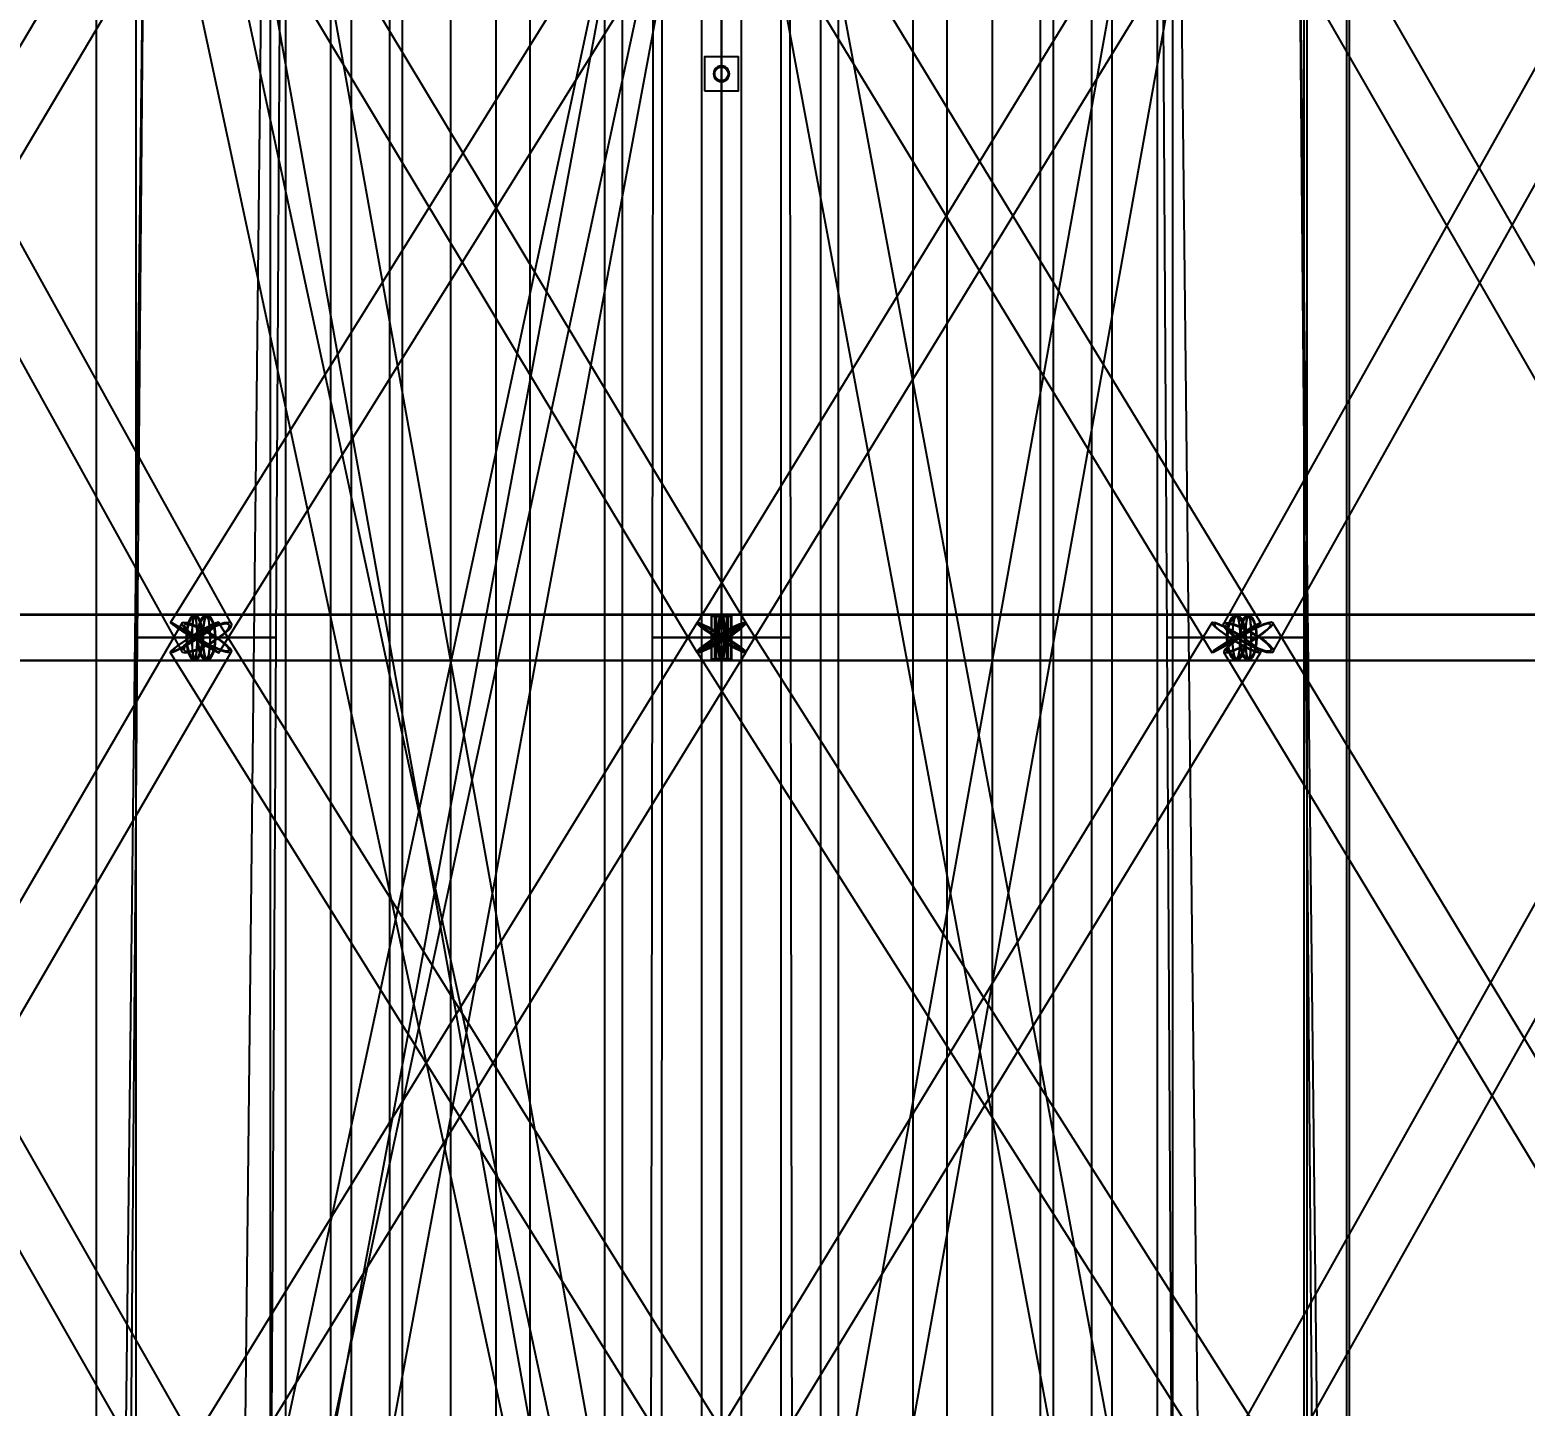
# Model space of a CAD drawing. Header units: millimetres. Extents: x -123812 to 252100, y -3000 to 639000.
# Drawn here: x -6135 to 7129, y 258184 to 270389 of the extents above; entities that cross this region are included whole.
import ezdxf

# ---------------------------------------------------------------- set-up
doc = ezdxf.new("R2010")
doc.units = ezdxf.units.MM
for name, color, linetype, lineweight in [('D-BMK-AXIS', 7, 'Continuous', 13), ('D-STR-CORE', 7, 'Continuous', 25), ('D-STR-DIM', 7, 'Continuous', 13), ('D-STR-STRC', 7, 'Continuous', 25)]:
    doc.layers.add(name, color=color, linetype=linetype, lineweight=lineweight)
doc.styles.add('OpenSansCondensed-Light', font='OpenSansCondensed-Light.ttf')
doc.styles.add('TOWER_UNICODE', font='Arial Unicode.ttf')
doc.dimstyles.new('EZDXF', dxfattribs={"dimtxt": 0.25, "dimasz": 0.175, "dimexe": 0.375, "dimexo": 0.125, "dimgap": 0.1, "dimtad": 1, "dimlfac": 100, "dimzin": 12, "dimdsep": 46, "dimtxsty": 'OpenSansCondensed-Light', "dimblk": 'ARCHTICK', "dimcen": 2.5, "dimazin": 3, "dimtfac": 0.5, "dimtmove": 2, "dimatfit": 3})

# ---------------------------------------------------------------- blocks, each defined once
blk = doc.blocks.new('_ARCHTICK')
at = {"color": 0, "linetype": 'BYBLOCK', "const_width": 0.15}
blk.add_lwpolyline([(-0.5, -0.5), (0.5, 0.5)], dxfattribs=at)

msp = doc.modelspace()

# ---------------------------------------------------------------- linework, layer by layer
at = {"layer": 'D-BMK-AXIS'}
msp.add_line((0, -3000), (0, 639000), dxfattribs=at)
at = {"layer": 'D-STR-CORE'}
for points in [[(-4000, 100000), (-4000, 375000), (-3284.1, 375000), (-3284.1, 100000)], [(-4000, 100000), (-4000, 375000), (-3284.1, 375000), (-3284.1, 100000)], [(-3863.7, 100000), (-3863.7, 375000), (-2944.5, 375000), (-2944.5, 100000)], [(-3863.7, 100000), (-3863.7, 375000), (-2944.5, 375000), (-2944.5, 100000)], [(-3464.1, 100000), (-3464.1, 375000), (-2404.2, 375000), (-2404.2, 100000)], [(-3464.1, 100000), (-3464.1, 375000), (-2404.2, 375000), (-2404.2, 100000)], [(-2828.4, 100000), (-2828.4, 375000), (-1700, 375000), (-1700, 100000)], [(-2828.4, 100000), (-2828.4, 375000), (-1700, 375000), (-1700, 100000)], [(-2000, 100000), (-2000, 375000), (-880, 375000), (-880, 100000)], [(-2000, 100000), (-2000, 375000), (-880, 375000), (-880, 100000)], [(-1035.3, 100000), (-1035.3, 375000), (0, 375000), (0, 100000)], [(-1035.3, 100000), (-1035.3, 375000), (0, 375000), (0, 100000)], [(0, 100000), (0, 375000), (1035.3, 375000), (1035.3, 100000)], [(0, 100000), (0, 375000), (1035.3, 375000), (1035.3, 100000)], [(880, 100000), (880, 375000), (2000, 375000), (2000, 100000)], [(880, 100000), (880, 375000), (2000, 375000), (2000, 100000)], [(1700, 100000), (1700, 375000), (2828.4, 375000), (2828.4, 100000)], [(1700, 100000), (1700, 375000), (2828.4, 375000), (2828.4, 100000)], [(2404.2, 100000), (2404.2, 375000), (3464.1, 375000), (3464.1, 100000)], [(2404.2, 100000), (2404.2, 375000), (3464.1, 375000), (3464.1, 100000)], [(2944.5, 100000), (2944.5, 375000), (3863.7, 375000), (3863.7, 100000)], [(2944.5, 100000), (2944.5, 375000), (3863.7, 375000), (3863.7, 100000)], [(3284.1, 100000), (3284.1, 375000), (4000, 375000), (4000, 100000)], [(3284.1, 100000), (3284.1, 375000), (4000, 375000), (4000, 100000)]]:
    msp.add_lwpolyline(points, close=True, dxfattribs=at)
at = {"layer": 'D-STR-STRC'}
for points in [[(198.7, 250042), (-5170.6, 275042), (-5177.4, 275047.1), (-5197.2, 275048.9), (-5228.8, 275047.4), (-5270, 275042.7), (-5317.9, 275035), (-5369.4, 275025), (-5420.8, 275013.3), (-5468.7, 275000.6), (-5509.9, 274988), (-5541.5, 274976.1), (-5561.3, 274965.9), (-5568.1, 274958), (-198.7, 249958)], [(-5170.6, 249958), (198.7, 274958), (192, 274965.9), (172.1, 274976.1), (140.5, 274988), (99.4, 275000.6), (51.4, 275013.3), (0, 275025), (-51.4, 275035), (-99.4, 275042.7), (-140.5, 275047.4), (-172.1, 275048.9), (-192, 275047.1), (-198.7, 275042), (-5568.1, 250042)], [(-4415.2, 249953.7), (249.7, 274953.7), (241.2, 274960.7), (216.3, 274970.3), (176.6, 274982), (124.9, 274994.9), (64.6, 275008.1), (0, 275020.8), (-64.6, 275032.1), (-124.9, 275041.2), (-176.6, 275047.4), (-216.3, 275050.5), (-241.2, 275050.1), (-249.7, 275046.3), (-4914.7, 250046.3)], [(250, 250044.7), (-4243.9, 275044.7), (-4252.4, 275048.3), (-4277.4, 275048.6), (-4317.1, 275045.6), (-4368.9, 275039.6), (-4429.2, 275030.8), (-4493.9, 275019.9), (-4558.6, 275007.6), (-4618.9, 274994.9), (-4670.7, 274982.5), (-4710.5, 274971.3), (-4735.4, 274962), (-4744, 274955.3), (-250, 249955.3)], [(250, 249955.1), (4743.9, 274955.1), (4735.4, 274957.1), (4710.4, 274962.2), (4670.7, 274969.7), (4618.9, 274979.4), (4558.6, 274990.4), (4493.9, 275002.1), (4429.2, 275013.7), (4368.9, 275024.3), (4317.2, 275033.3), (4277.4, 275040), (4252.5, 275044), (4243.9, 275044.9), (-250, 250044.9)], [(4914.6, 250046.6), (249.7, 275046.6), (241.2, 275045.9), (216.2, 275042.2), (176.6, 275035.5), (124.8, 275026.4), (64.6, 275015.6), (0, 275003.6), (-64.6, 274991.5), (-124.8, 274979.9), (-176.6, 274969.6), (-216.2, 274961.5), (-241.2, 274955.9), (-249.7, 274953.4), (4415.2, 249953.4)], [(5572.6, 250000), (5572.6, 275000), (5565.6, 275012.7), (5545.3, 275024.5), (5513, 275034.6), (5471, 275042.4), (5421.9, 275047.2), (5369.4, 275048.9), (5316.8, 275047.2), (5267.8, 275042.4), (5225.7, 275034.6), (5193.4, 275024.5), (5173.1, 275012.7), (5166.2, 275000), (5166.2, 250000)], [(-8826.2, 264869.8), (-4372.3, 272369.8), (-4373.2, 272383.2), (-4389, 272404.7), (-4418.4, 272432.6), (-4459.5, 272465.1), (-4509.6, 272500), (-4565.2, 272534.9), (-4622.5, 272567.4), (-4677.6, 272595.3), (-4726.7, 272616.8), (-4766.6, 272630.2), (-4794.5, 272634.8), (-4808.4, 272630.2), (-9262.3, 265130.2)], [(-8948.1, 272383.5), (-4791.3, 264883.5), (-4782.2, 264870), (-4758.4, 264865.4), (-4721.5, 264870), (-4674.2, 264883.5), (-4619.6, 264904.9), (-4561.4, 264932.7), (-4503.6, 264965.2), (-4450.1, 265000), (-4404.6, 265034.8), (-4370.2, 265067.3), (-4349.2, 265095.1), (-4343.1, 265116.5), (-8499.8, 272616.5)], [(-214.8, 272634.6), (-4888.9, 265134.6), (-4886.6, 265130), (-4869.8, 265116.6), (-4839.6, 265095.2), (-4798.2, 265067.3), (-4748.3, 265034.8), (-4693.4, 265000), (-4637.2, 264965.2), (-4583.4, 264932.7), (-4535.9, 264904.8), (-4497.8, 264883.4), (-4471.7, 264870), (-4459.4, 264865.4), (214.8, 272365.4)], [(-4731.3, 272370.9), (-218.2, 264870.9), (-210, 264866.3), (-187.4, 264870.9), (-152.1, 264884.2), (-106.5, 264905.5), (-53.5, 264933.2), (3.1, 264965.4), (59.4, 265000), (111.8, 265034.6), (156.5, 265066.8), (190.5, 265094.5), (211.6, 265115.8), (218.2, 265129.1), (-4294.9, 272629.1)], [(4373.7, 272629.5), (-216.7, 265129.5), (-206.1, 265116.1), (-181.6, 265094.8), (-144.7, 265067), (-97.9, 265034.7), (-44.4, 265000), (12.1, 264965.3), (67.7, 264933), (118.8, 264905.2), (161.7, 264883.9), (193.7, 264870.5), (212.4, 264865.9), (216.7, 264870.5), (4807, 272370.5)], [(-215.9, 272367.5), (4351.3, 264867.5), (4364.5, 264872), (4391.4, 264885.3), (4430.4, 264906.3), (4478.6, 264933.8), (4532.9, 264965.7), (4589.6, 265000), (4644.7, 265034.3), (4694.5, 265066.2), (4735.7, 265093.7), (4765.3, 265114.7), (4781.5, 265128), (4783.1, 265132.5), (215.9, 272632.5)], [(9049.4, 265128.3), (4732.1, 272628.3), (4716.2, 272632.8), (4686.6, 272628.3), (4645.1, 272615), (4594.6, 272593.9), (4538.5, 272566.4), (4480.8, 272534.4), (4425.2, 272500), (4375.6, 272465.6), (4335.4, 272433.6), (4307.3, 272406.1), (4293.3, 272385), (4294.2, 272371.7), (8611.5, 264871.7)], [(8661.3, 272628.9), (4457, 265128.9), (4451, 265115.6), (4460.1, 265094.4), (4483.8, 265066.7), (4520.5, 265034.5), (4567.7, 265000), (4622.1, 264965.5), (4680.1, 264933.3), (4737.6, 264905.6), (4790.8, 264884.4), (4836.1, 264871.1), (4870.4, 264866.6), (4891.2, 264871.1), (9095.5, 272371.1)], [(-9044.3, 264796.8), (-4674.1, 264796.8), (-4654.8, 264803.7), (-4636.9, 264824), (-4621.5, 264856.3), (-4609.6, 264898.4), (-4602.2, 264947.4), (-4599.6, 265000), (-4602.2, 265052.6), (-4609.6, 265101.6), (-4621.5, 265143.7), (-4636.9, 265176), (-4654.8, 265196.3), (-4674.1, 265203.2), (-9044.3, 265203.2)], [(-8830.4, 264796.8), (-4567.2, 264796.8), (-4545.7, 264803.7), (-4525.7, 264824), (-4508.5, 264856.3), (-4495.3, 264898.4), (-4487.1, 264947.4), (-4484.2, 265000), (-4487.1, 265052.6), (-4495.3, 265101.6), (-4508.5, 265143.7), (-4525.7, 265176), (-4545.7, 265196.3), (-4567.2, 265203.2), (-8830.4, 265203.2)], [(8830.4, 265203.2), (4567.2, 265203.2), (4545.7, 265196.3), (4525.7, 265176), (4508.5, 265143.7), (4495.3, 265101.6), (4487.1, 265052.6), (4484.2, 265000), (4487.1, 264947.4), (4495.3, 264898.4), (4508.5, 264856.3), (4525.7, 264824), (4545.7, 264803.7), (4567.2, 264796.8), (8830.4, 264796.8)], [(9044.3, 265203.2), (4674.1, 265203.2), (4654.8, 265196.3), (4636.9, 265176), (4621.5, 265143.7), (4609.6, 265101.6), (4602.2, 265052.6), (4599.6, 265000), (4602.2, 264947.4), (4609.6, 264898.4), (4621.5, 264856.3), (4636.9, 264824), (4654.8, 264803.7), (4674.1, 264796.8), (9044.3, 264796.8)], [(-9260.7, 264869.6), (-4975.7, 257369.6), (-4955.2, 257365), (-4921.4, 257369.6), (-4876.6, 257383.1), (-4823.7, 257404.6), (-4766.4, 257432.5), (-4708.7, 257465.1), (-4654.4, 257500), (-4607.2, 257534.9), (-4570.4, 257567.5), (-4546.5, 257595.4), (-4537.1, 257616.9), (-4542.8, 257630.4), (-8827.8, 265130.4)], [(-8712.4, 257370.4), (-4349.1, 264870.4), (-4347.5, 264883.8), (-4360.9, 264905.1), (-4388.4, 264932.9), (-4428, 264965.3), (-4477.2, 265000), (-4532.4, 265034.7), (-4590.1, 265067.1), (-4646.1, 265094.9), (-4696.8, 265116.2), (-4738.7, 265129.6), (-4768.9, 265134.2), (-4785.3, 265129.6), (-9148.6, 257629.6)], [(215.5, 257631.1), (-4458.6, 265131.1), (-4462.6, 265135.8), (-4481, 265131.1), (-4512.6, 265117.6), (-4555.2, 265096), (-4605.9, 265067.9), (-4661.2, 265035.1), (-4717.4, 265000), (-4770.7, 264964.9), (-4817.4, 264932.1), (-4854.3, 264904), (-4879, 264882.4), (-4889.6, 264868.9), (-215.5, 257368.9)], [(-4402.8, 257366.4), (215, 264866.4), (214.1, 264870.9), (198.6, 264884.3), (169.6, 264905.5), (129, 264933.2), (79.6, 264965.4), (24.8, 265000), (-31.7, 265034.6), (-86, 265066.8), (-134.5, 265094.5), (-173.8, 265115.7), (-201.2, 265129.1), (-215, 265133.6), (-4832.8, 257633.6)], [(217.5, 257369.5), (4784.7, 264869.5), (4778.9, 264883), (4758.6, 264904.5), (4725.3, 264932.5), (4681.2, 264965), (4629.4, 265000), (4573.3, 265035), (4516.8, 265067.5), (4463.7, 265095.5), (4417.7, 265117), (4381.8, 265130.5), (4358.6, 265135.1), (4349.7, 265130.5), (-217.5, 257630.5)], [(4972.9, 257636.4), (213.6, 265136.4), (201.3, 265131.7), (175.2, 265118.1), (137.2, 265096.4), (89.9, 265068.2), (36.4, 265035.3), (-19.6, 265000), (-74.2, 264964.7), (-123.8, 264931.8), (-164.9, 264903.6), (-194.8, 264881.9), (-211.4, 264868.3), (-213.6, 264863.6), (4545.6, 257363.6)], [(4841.3, 257382), (9053.9, 264882), (9048.4, 264903.7), (9028, 264931.9), (8994.1, 264964.7), (8949.1, 265000), (8896, 265035.3), (8838.4, 265068.1), (8780.3, 265096.3), (8725.6, 265118), (8678, 265131.6), (8640.9, 265136.2), (8616.6, 265131.6), (8606.9, 265118), (4394.3, 257618)], [(9430.4, 257631.9), (4891.2, 265131.9), (4877.3, 265136.6), (4849.7, 265131.9), (4810.1, 265118.3), (4761.2, 265096.6), (4706.4, 265068.3), (4649.3, 265035.3), (4594, 265000), (4544.2, 264964.7), (4503.1, 264931.7), (4473.8, 264903.4), (4458.1, 264881.7), (4457.1, 264868.1), (8996.3, 257368.1)]]:
    msp.add_lwpolyline(points, dxfattribs=at)
for points in [[(-5547.2, 250000), (-5191.6, 250000), (-5191.6, 275000), (-5547.2, 275000)], [(-5547.2, 250000), (-5191.6, 250000), (-5191.6, 275000), (-5547.2, 275000)], [(-177.8, 250000), (177.8, 250000), (177.8, 275000), (-177.8, 275000)], [(-177.8, 250000), (177.8, 250000), (177.8, 275000), (-177.8, 275000)], [(5191.6, 250000), (5547.2, 250000), (5547.2, 275000), (5191.6, 275000)], [(5191.6, 250000), (5547.2, 250000), (5547.2, 275000), (5191.6, 275000)], [(-5203.9, 265000), (-4144.3, 265000), (-4061.3, 272500), (-5119.5, 272500)], [(-5183.2, 265000), (-3951.2, 265000), (-3907, 272500), (-5119.3, 272500)], [(-616, 265000), (616, 265000), (606.1, 272500), (-606.1, 272500)], [(-616, 265000), (616, 265000), (606.1, 272500), (-606.1, 272500)], [(-529.8, 265000), (529.8, 265000), (529.1, 272500), (-529.1, 272500)], [(3907, 272500), (3951.2, 265000), (5183.2, 265000), (5119.3, 272500)], [(4061.3, 272500), (4144.3, 265000), (5203.9, 265000), (5119.5, 272500)], [(-150, 269850), (150, 269850), (150, 270150), (-150, 270150)], [(-70, 270000), (-67.6, 269981.9), (-60.6, 269965), (-49.5, 269950.5), (-35, 269939.4), (-18.1, 269932.4), (0, 269930), (18.1, 269932.4), (35, 269939.4), (49.5, 269950.5), (60.6, 269965), (67.6, 269981.9), (70, 270000), (67.6, 270018.1), (60.6, 270035), (49.5, 270049.5), (35, 270060.6), (18.1, 270067.6), (0, 270070), (-18.1, 270067.6), (-35, 270060.6), (-49.5, 270049.5), (-60.6, 270035), (-67.6, 270018.1)], [(60, 270000), (58, 269984.5), (52, 269970), (42.4, 269957.6), (30, 269948), (15.5, 269942), (0, 269940), (-15.5, 269942), (-30, 269948), (-42.4, 269957.6), (-52, 269970), (-58, 269984.5), (-60, 270000), (-58, 270015.5), (-52, 270030), (-42.4, 270042.4), (-30, 270052), (-15.5, 270058), (0, 270060), (15.5, 270058), (30, 270052), (42.4, 270042.4), (52, 270030), (58, 270015.5)], [(-8223.7, 264800), (49.2, 264800), (49.2, 265200), (-8223.7, 265200)], [(-8073.9, 264800), (92.7, 264800), (92.7, 265200), (-8073.9, 265200)], [(-8040, 264800), (58.8, 264800), (58.8, 265200), (-8040, 265200)], [(-4748.6, 265000), (-4746.1, 264947.4), (-4738.6, 264898.4), (-4726.8, 264856.3), (-4711.4, 264824), (-4693.4, 264803.7), (-4674.1, 264796.8), (-4654.8, 264803.7), (-4636.9, 264824), (-4621.5, 264856.3), (-4609.6, 264898.4), (-4602.2, 264947.4), (-4599.6, 265000), (-4602.2, 265052.6), (-4609.6, 265101.6), (-4621.5, 265143.7), (-4636.9, 265176), (-4654.8, 265196.3), (-4674.1, 265203.2), (-4693.4, 265196.3), (-4711.4, 265176), (-4726.8, 265143.7), (-4738.6, 265101.6), (-4746.1, 265052.6)], [(-4742.7, 265000), (-4740.4, 264951.5), (-4733.5, 264906.4), (-4722.6, 264867.6), (-4708.4, 264837.9), (-4691.9, 264819.2), (-4674.1, 264812.8), (-4656.4, 264819.2), (-4639.8, 264837.9), (-4625.6, 264867.6), (-4614.7, 264906.4), (-4607.8, 264951.5), (-4605.5, 265000), (-4607.8, 265048.5), (-4614.7, 265093.6), (-4625.6, 265132.4), (-4639.8, 265162.1), (-4656.4, 265180.8), (-4674.1, 265187.2), (-4691.9, 265180.8), (-4708.4, 265162.1), (-4722.6, 265132.4), (-4733.5, 265093.6), (-4740.4, 265048.5)], [(-4699.4, 265000), (-4698.6, 264947.4), (-4696.1, 264898.4), (-4692, 264856.3), (-4686.8, 264824), (-4680.7, 264803.7), (-4674.1, 264796.8), (0, 264796.8), (6.6, 264803.7), (12.7, 264824), (17.9, 264856.3), (21.9, 264898.4), (24.5, 264947.4), (25.3, 265000), (24.5, 265052.6), (21.9, 265101.6), (17.9, 265143.7), (12.7, 265176), (6.6, 265196.3), (0, 265203.2), (-4674.1, 265203.2), (-4680.7, 265196.3), (-4686.8, 265176), (-4692, 265143.7), (-4696.1, 265101.6), (-4698.6, 265052.6)], [(-4699.4, 265000), (-4698.6, 264947.4), (-4696.1, 264898.4), (-4692, 264856.3), (-4686.8, 264824), (-4680.7, 264803.7), (-4674.1, 264796.8), (-4667.6, 264803.7), (-4661.5, 264824), (-4656.2, 264856.3), (-4652.2, 264898.4), (-4649.7, 264947.4), (-4648.8, 265000), (-4649.7, 265052.6), (-4652.2, 265101.6), (-4656.2, 265143.7), (-4661.5, 265176), (-4667.6, 265196.3), (-4674.1, 265203.2), (-4680.7, 265196.3), (-4686.8, 265176), (-4692, 265143.7), (-4696.1, 265101.6), (-4698.6, 265052.6)], [(-4697.5, 265000), (-4696.7, 264951.5), (-4694.3, 264906.4), (-4690.6, 264867.6), (-4685.8, 264837.9), (-4680.2, 264819.2), (-4674.1, 264812.8), (-4668.1, 264819.2), (-4662.5, 264837.9), (-4657.6, 264867.6), (-4653.9, 264906.4), (-4651.6, 264951.5), (-4650.8, 265000), (-4651.6, 265048.5), (-4653.9, 265093.6), (-4657.6, 265132.4), (-4662.5, 265162.1), (-4668.1, 265180.8), (-4674.1, 265187.2), (-4680.2, 265180.8), (-4685.8, 265162.1), (-4690.6, 265132.4), (-4694.3, 265093.6), (-4696.7, 265048.5)], [(-4650.2, 265000), (-4647.3, 264947.4), (-4639, 264898.4), (-4625.9, 264856.3), (-4608.7, 264824), (-4588.7, 264803.7), (-4567.2, 264796.8), (-4545.7, 264803.7), (-4525.7, 264824), (-4508.5, 264856.3), (-4495.3, 264898.4), (-4487.1, 264947.4), (-4484.2, 265000), (-4487.1, 265052.6), (-4495.3, 265101.6), (-4508.5, 265143.7), (-4525.7, 265176), (-4545.7, 265196.3), (-4567.2, 265203.2), (-4588.7, 265196.3), (-4608.7, 265176), (-4625.9, 265143.7), (-4639, 265101.6), (-4647.3, 265052.6)], [(-4643.6, 265000), (-4641, 264951.5), (-4633.4, 264906.4), (-4621.2, 264867.6), (-4605.4, 264837.9), (-4587, 264819.2), (-4567.2, 264812.8), (-4547.4, 264819.2), (-4529, 264837.9), (-4513.2, 264867.6), (-4501, 264906.4), (-4493.4, 264951.5), (-4490.8, 265000), (-4493.4, 265048.5), (-4501, 265093.6), (-4513.2, 265132.4), (-4529, 265162.1), (-4547.4, 265180.8), (-4567.2, 265187.2), (-4587, 265180.8), (-4605.4, 265162.1), (-4621.2, 265132.4), (-4633.4, 265093.6), (-4641, 265048.5)], [(-4601.1, 265000), (-4599.9, 264947.4), (-4596.5, 264898.4), (-4591.2, 264856.3), (-4584.1, 264824), (-4576, 264803.7), (-4567.2, 264796.8), (0, 264796.8), (8.8, 264803.7), (16.9, 264824), (24, 264856.3), (29.3, 264898.4), (32.7, 264947.4), (33.9, 265000), (32.7, 265052.6), (29.3, 265101.6), (24, 265143.7), (16.9, 265176), (8.8, 265196.3), (0, 265203.2), (-4567.2, 265203.2), (-4576, 265196.3), (-4584.1, 265176), (-4591.2, 265143.7), (-4596.5, 265101.6), (-4599.9, 265052.6)], [(-4601.1, 265000), (-4599.9, 264947.4), (-4596.5, 264898.4), (-4591.2, 264856.3), (-4584.1, 264824), (-4576, 264803.7), (-4567.2, 264796.8), (-4558.4, 264803.7), (-4550.3, 264824), (-4543.2, 264856.3), (-4537.9, 264898.4), (-4534.5, 264947.4), (-4533.3, 265000), (-4534.5, 265052.6), (-4537.9, 265101.6), (-4543.2, 265143.7), (-4550.3, 265176), (-4558.4, 265196.3), (-4567.2, 265203.2), (-4576, 265196.3), (-4584.1, 265176), (-4591.2, 265143.7), (-4596.5, 265101.6), (-4599.9, 265052.6)], [(-4598.4, 265000), (-4597.3, 264951.5), (-4594.2, 264906.4), (-4589.3, 264867.6), (-4582.8, 264837.9), (-4575.3, 264819.2), (-4567.2, 264812.8), (-4559.1, 264819.2), (-4551.6, 264837.9), (-4545.1, 264867.6), (-4540.2, 264906.4), (-4537, 264951.5), (-4536, 265000), (-4537, 265048.5), (-4540.2, 265093.6), (-4545.1, 265132.4), (-4551.6, 265162.1), (-4559.1, 265180.8), (-4567.2, 265187.2), (-4575.3, 265180.8), (-4582.8, 265162.1), (-4589.3, 265132.4), (-4594.2, 265093.6), (-4597.3, 265048.5)], [(92.7, 265200), (-92.7, 265200), (-92.7, 264800), (92.7, 264800)], [(87.1, 265188), (-87.1, 265188), (-87.1, 264812), (87.1, 264812)], [(58.8, 265200), (-58.8, 265200), (-58.8, 264800), (58.8, 264800)], [(-58.8, 264800), (8040, 264800), (8040, 265200), (-58.8, 265200)], [(-58.8, 265200), (58.8, 265200), (58.8, 264800), (-58.8, 264800)], [(55.3, 265188), (-55.3, 265188), (-55.3, 264812), (55.3, 264812)], [(-55.3, 265188), (55.3, 265188), (55.3, 264812), (-55.3, 264812)], [(49.2, 265200), (-49.2, 265200), (-49.2, 264800), (49.2, 264800)], [(-49.2, 264800), (8223.7, 264800), (8223.7, 265200), (-49.2, 265200)], [(-49.2, 265200), (49.2, 265200), (49.2, 264800), (-49.2, 264800)], [(46.2, 265188), (-46.2, 265188), (-46.2, 264812), (46.2, 264812)], [(-46.2, 265188), (46.2, 265188), (46.2, 264812), (-46.2, 264812)], [(-33.9, 265000), (-32.7, 264947.4), (-29.3, 264898.4), (-24, 264856.3), (-16.9, 264824), (-8.8, 264803.7), (0, 264796.8), (8.8, 264803.7), (16.9, 264824), (24, 264856.3), (29.3, 264898.4), (32.7, 264947.4), (33.9, 265000), (32.7, 265052.6), (29.3, 265101.6), (24, 265143.7), (16.9, 265176), (8.8, 265196.3), (0, 265203.2), (-8.8, 265196.3), (-16.9, 265176), (-24, 265143.7), (-29.3, 265101.6), (-32.7, 265052.6)], [(-33.9, 265000), (-32.7, 264947.4), (-29.3, 264898.4), (-24, 264856.3), (-16.9, 264824), (-8.8, 264803.7), (0, 264796.8), (4567.2, 264796.8), (4576, 264803.7), (4584.1, 264824), (4591.2, 264856.3), (4596.5, 264898.4), (4599.9, 264947.4), (4601.1, 265000), (4599.9, 265052.6), (4596.5, 265101.6), (4591.2, 265143.7), (4584.1, 265176), (4576, 265196.3), (4567.2, 265203.2), (0, 265203.2), (-8.8, 265196.3), (-16.9, 265176), (-24, 265143.7), (-29.3, 265101.6), (-32.7, 265052.6)], [(33.9, 265000), (32.7, 264947.4), (29.3, 264898.4), (24, 264856.3), (16.9, 264824), (8.8, 264803.7), (0, 264796.8), (-8.8, 264803.7), (-16.9, 264824), (-24, 264856.3), (-29.3, 264898.4), (-32.7, 264947.4), (-33.9, 265000), (-32.7, 265052.6), (-29.3, 265101.6), (-24, 265143.7), (-16.9, 265176), (-8.8, 265196.3), (0, 265203.2), (8.8, 265196.3), (16.9, 265176), (24, 265143.7), (29.3, 265101.6), (32.7, 265052.6)], [(-31.2, 265000), (-30.2, 264951.5), (-27, 264906.4), (-22.1, 264867.6), (-15.6, 264837.9), (-8.1, 264819.2), (0, 264812.8), (8.1, 264819.2), (15.6, 264837.9), (22.1, 264867.6), (27, 264906.4), (30.2, 264951.5), (31.2, 265000), (30.2, 265048.5), (27, 265093.6), (22.1, 265132.4), (15.6, 265162.1), (8.1, 265180.8), (0, 265187.2), (-8.1, 265180.8), (-15.6, 265162.1), (-22.1, 265132.4), (-27, 265093.6), (-30.2, 265048.5)], [(31.2, 265000), (30.2, 264951.5), (27, 264906.4), (22.1, 264867.6), (15.6, 264837.9), (8.1, 264819.2), (0, 264812.8), (-8.1, 264819.2), (-15.6, 264837.9), (-22.1, 264867.6), (-27, 264906.4), (-30.2, 264951.5), (-31.2, 265000), (-30.2, 265048.5), (-27, 265093.6), (-22.1, 265132.4), (-15.6, 265162.1), (-8.1, 265180.8), (0, 265187.2), (8.1, 265180.8), (15.6, 265162.1), (22.1, 265132.4), (27, 265093.6), (30.2, 265048.5)], [(-25.3, 265000), (-24.5, 264947.4), (-21.9, 264898.4), (-17.9, 264856.3), (-12.7, 264824), (-6.6, 264803.7), (0, 264796.8), (6.6, 264803.7), (12.7, 264824), (17.9, 264856.3), (21.9, 264898.4), (24.5, 264947.4), (25.3, 265000), (24.5, 265052.6), (21.9, 265101.6), (17.9, 265143.7), (12.7, 265176), (6.6, 265196.3), (0, 265203.2), (-6.6, 265196.3), (-12.7, 265176), (-17.9, 265143.7), (-21.9, 265101.6), (-24.5, 265052.6)], [(-25.3, 265000), (-24.5, 264947.4), (-21.9, 264898.4), (-17.9, 264856.3), (-12.7, 264824), (-6.6, 264803.7), (0, 264796.8), (4674.1, 264796.8), (4680.7, 264803.7), (4686.8, 264824), (4692, 264856.3), (4696.1, 264898.4), (4698.6, 264947.4), (4699.4, 265000), (4698.6, 265052.6), (4696.1, 265101.6), (4692, 265143.7), (4686.8, 265176), (4680.7, 265196.3), (4674.1, 265203.2), (0, 265203.2), (-6.6, 265196.3), (-12.7, 265176), (-17.9, 265143.7), (-21.9, 265101.6), (-24.5, 265052.6)], [(25.3, 265000), (24.5, 264947.4), (21.9, 264898.4), (17.9, 264856.3), (12.7, 264824), (6.6, 264803.7), (0, 264796.8), (-6.6, 264803.7), (-12.7, 264824), (-17.9, 264856.3), (-21.9, 264898.4), (-24.5, 264947.4), (-25.3, 265000), (-24.5, 265052.6), (-21.9, 265101.6), (-17.9, 265143.7), (-12.7, 265176), (-6.6, 265196.3), (0, 265203.2), (6.6, 265196.3), (12.7, 265176), (17.9, 265143.7), (21.9, 265101.6), (24.5, 265052.6)], [(-23.3, 265000), (-22.5, 264951.5), (-20.2, 264906.4), (-16.5, 264867.6), (-11.7, 264837.9), (-6, 264819.2), (0, 264812.8), (6, 264819.2), (11.7, 264837.9), (16.5, 264867.6), (20.2, 264906.4), (22.5, 264951.5), (23.3, 265000), (22.5, 265048.5), (20.2, 265093.6), (16.5, 265132.4), (11.7, 265162.1), (6, 265180.8), (0, 265187.2), (-6, 265180.8), (-11.7, 265162.1), (-16.5, 265132.4), (-20.2, 265093.6), (-22.5, 265048.5)], [(23.3, 265000), (22.5, 264951.5), (20.2, 264906.4), (16.5, 264867.6), (11.7, 264837.9), (6, 264819.2), (0, 264812.8), (-6, 264819.2), (-11.7, 264837.9), (-16.5, 264867.6), (-20.2, 264906.4), (-22.5, 264951.5), (-23.3, 265000), (-22.5, 265048.5), (-20.2, 265093.6), (-16.5, 265132.4), (-11.7, 265162.1), (-6, 265180.8), (0, 265187.2), (6, 265180.8), (11.7, 265162.1), (16.5, 265132.4), (20.2, 265093.6), (22.5, 265048.5)], [(4650.2, 265000), (4647.3, 264947.4), (4639, 264898.4), (4625.9, 264856.3), (4608.7, 264824), (4588.7, 264803.7), (4567.2, 264796.8), (4545.7, 264803.7), (4525.7, 264824), (4508.5, 264856.3), (4495.3, 264898.4), (4487.1, 264947.4), (4484.2, 265000), (4487.1, 265052.6), (4495.3, 265101.6), (4508.5, 265143.7), (4525.7, 265176), (4545.7, 265196.3), (4567.2, 265203.2), (4588.7, 265196.3), (4608.7, 265176), (4625.9, 265143.7), (4639, 265101.6), (4647.3, 265052.6)], [(4643.6, 265000), (4641, 264951.5), (4633.4, 264906.4), (4621.2, 264867.6), (4605.4, 264837.9), (4587, 264819.2), (4567.2, 264812.8), (4547.4, 264819.2), (4529, 264837.9), (4513.2, 264867.6), (4501, 264906.4), (4493.4, 264951.5), (4490.8, 265000), (4493.4, 265048.5), (4501, 265093.6), (4513.2, 265132.4), (4529, 265162.1), (4547.4, 265180.8), (4567.2, 265187.2), (4587, 265180.8), (4605.4, 265162.1), (4621.2, 265132.4), (4633.4, 265093.6), (4641, 265048.5)], [(4601.1, 265000), (4599.9, 264947.4), (4596.5, 264898.4), (4591.2, 264856.3), (4584.1, 264824), (4576, 264803.7), (4567.2, 264796.8), (4558.4, 264803.7), (4550.3, 264824), (4543.2, 264856.3), (4537.9, 264898.4), (4534.5, 264947.4), (4533.3, 265000), (4534.5, 265052.6), (4537.9, 265101.6), (4543.2, 265143.7), (4550.3, 265176), (4558.4, 265196.3), (4567.2, 265203.2), (4576, 265196.3), (4584.1, 265176), (4591.2, 265143.7), (4596.5, 265101.6), (4599.9, 265052.6)], [(4598.4, 265000), (4597.3, 264951.5), (4594.2, 264906.4), (4589.3, 264867.6), (4582.8, 264837.9), (4575.3, 264819.2), (4567.2, 264812.8), (4559.1, 264819.2), (4551.6, 264837.9), (4545.1, 264867.6), (4540.2, 264906.4), (4537, 264951.5), (4536, 265000), (4537, 265048.5), (4540.2, 265093.6), (4545.1, 265132.4), (4551.6, 265162.1), (4559.1, 265180.8), (4567.2, 265187.2), (4575.3, 265180.8), (4582.8, 265162.1), (4589.3, 265132.4), (4594.2, 265093.6), (4597.3, 265048.5)], [(4748.6, 265000), (4746.1, 264947.4), (4738.6, 264898.4), (4726.8, 264856.3), (4711.4, 264824), (4693.4, 264803.7), (4674.1, 264796.8), (4654.8, 264803.7), (4636.9, 264824), (4621.5, 264856.3), (4609.6, 264898.4), (4602.2, 264947.4), (4599.6, 265000), (4602.2, 265052.6), (4609.6, 265101.6), (4621.5, 265143.7), (4636.9, 265176), (4654.8, 265196.3), (4674.1, 265203.2), (4693.4, 265196.3), (4711.4, 265176), (4726.8, 265143.7), (4738.6, 265101.6), (4746.1, 265052.6)], [(4742.7, 265000), (4740.4, 264951.5), (4733.5, 264906.4), (4722.6, 264867.6), (4708.4, 264837.9), (4691.9, 264819.2), (4674.1, 264812.8), (4656.4, 264819.2), (4639.8, 264837.9), (4625.6, 264867.6), (4614.7, 264906.4), (4607.8, 264951.5), (4605.5, 265000), (4607.8, 265048.5), (4614.7, 265093.6), (4625.6, 265132.4), (4639.8, 265162.1), (4656.4, 265180.8), (4674.1, 265187.2), (4691.9, 265180.8), (4708.4, 265162.1), (4722.6, 265132.4), (4733.5, 265093.6), (4740.4, 265048.5)], [(4699.4, 265000), (4698.6, 264947.4), (4696.1, 264898.4), (4692, 264856.3), (4686.8, 264824), (4680.7, 264803.7), (4674.1, 264796.8), (4667.6, 264803.7), (4661.5, 264824), (4656.2, 264856.3), (4652.2, 264898.4), (4649.7, 264947.4), (4648.8, 265000), (4649.7, 265052.6), (4652.2, 265101.6), (4656.2, 265143.7), (4661.5, 265176), (4667.6, 265196.3), (4674.1, 265203.2), (4680.7, 265196.3), (4686.8, 265176), (4692, 265143.7), (4696.1, 265101.6), (4698.6, 265052.6)], [(4697.5, 265000), (4696.7, 264951.5), (4694.3, 264906.4), (4690.6, 264867.6), (4685.8, 264837.9), (4680.2, 264819.2), (4674.1, 264812.8), (4668.1, 264819.2), (4662.5, 264837.9), (4657.6, 264867.6), (4653.9, 264906.4), (4651.6, 264951.5), (4650.8, 265000), (4651.6, 265048.5), (4653.9, 265093.6), (4657.6, 265132.4), (4662.5, 265162.1), (4668.1, 265180.8), (4674.1, 265187.2), (4680.2, 265180.8), (4685.8, 265162.1), (4690.6, 265132.4), (4694.3, 265093.6), (4696.7, 265048.5)], [(-4630.8, 265000), (-4687, 264964.9), (-4742.4, 264932.1), (-4793.1, 264904), (-4835.7, 264882.4), (-4867.2, 264868.9), (-4885.6, 264864.2), (-4889.6, 264868.9), (-4879, 264882.4), (-4854.3, 264904), (-4817.4, 264932.1), (-4770.7, 264964.9), (-4717.4, 265000), (-4661.2, 265035.1), (-4605.9, 265067.9), (-4555.2, 265096), (-4512.6, 265117.6), (-4481, 265131.1), (-4462.6, 265135.8), (-4458.6, 265131.1), (-4469.3, 265117.6), (-4493.9, 265096), (-4530.9, 265067.9), (-4577.5, 265035.1)], [(-4693.4, 265000), (-4637.2, 264965.2), (-4583.4, 264932.7), (-4535.9, 264904.8), (-4497.8, 264883.4), (-4471.7, 264870), (-4459.4, 264865.4), (-4461.7, 264870), (-4478.5, 264883.4), (-4508.6, 264904.8), (-4550, 264932.7), (-4599.9, 264965.2), (-4654.8, 265000), (-4711.1, 265034.8), (-4764.8, 265067.3), (-4812.3, 265095.2), (-4850.5, 265116.6), (-4876.6, 265130), (-4888.9, 265134.6), (-4886.6, 265130), (-4869.8, 265116.6), (-4839.6, 265095.2), (-4798.2, 265067.3), (-4748.3, 265034.8)], [(-4635.1, 265000), (-4685.8, 264968.3), (-4735.7, 264938.8), (-4781.4, 264913.4), (-4819.8, 264894), (-4848.2, 264881.8), (-4864.8, 264877.6), (-4868.4, 264881.8), (-4858.8, 264894), (-4836.6, 264913.4), (-4803.3, 264938.8), (-4761.2, 264968.3), (-4713.2, 265000), (-4662.5, 265031.7), (-4612.6, 265061.2), (-4566.9, 265086.6), (-4528.5, 265106), (-4500, 265118.2), (-4483.4, 265122.4), (-4479.8, 265118.2), (-4489.4, 265106), (-4511.7, 265086.6), (-4545, 265061.2), (-4587, 265031.7)], [(-4691.5, 265000), (-4640.8, 264968.6), (-4592.4, 264939.3), (-4549.5, 264914.2), (-4515.1, 264894.9), (-4491.6, 264882.8), (-4480.5, 264878.6), (-4482.6, 264882.8), (-4497.7, 264894.9), (-4524.9, 264914.2), (-4562.2, 264939.3), (-4607.2, 264968.6), (-4656.7, 265000), (-4707.4, 265031.4), (-4755.9, 265060.7), (-4798.7, 265085.8), (-4833.1, 265105.1), (-4856.7, 265117.2), (-4867.7, 265121.4), (-4865.6, 265117.2), (-4850.5, 265105.1), (-4823.3, 265085.8), (-4786, 265060.7), (-4741, 265031.4)], [(-4684.3, 265000), (-4729.8, 264965.2), (-4764.2, 264932.7), (-4785.2, 264904.9), (-4791.3, 264883.5), (-4782.2, 264870), (-4758.4, 264865.4), (-4721.5, 264870), (-4674.2, 264883.5), (-4619.6, 264904.9), (-4561.4, 264932.7), (-4503.6, 264965.2), (-4450.1, 265000), (-4404.6, 265034.8), (-4370.2, 265067.3), (-4349.2, 265095.1), (-4343.1, 265116.5), (-4352.2, 265130), (-4376, 265134.6), (-4412.9, 265130), (-4460.2, 265116.5), (-4514.8, 265095.1), (-4573, 265067.3), (-4630.8, 265034.8)], [(-4477.2, 265000), (-4428, 264965.3), (-4388.4, 264932.9), (-4360.9, 264905.1), (-4347.5, 264883.8), (-4349.1, 264870.4), (-4365.5, 264865.8), (-4395.7, 264870.4), (-4437.6, 264883.8), (-4488.3, 264905.1), (-4544.3, 264932.9), (-4602, 264965.3), (-4657.2, 265000), (-4706.3, 265034.7), (-4746, 265067.1), (-4773.5, 265094.9), (-4786.9, 265116.2), (-4785.3, 265129.6), (-4768.9, 265134.2), (-4738.7, 265129.6), (-4696.8, 265116.2), (-4646.1, 265094.9), (-4590.1, 265067.1), (-4532.4, 265034.7)], [(-4672.8, 265000), (-4713.8, 264968.6), (-4744.8, 264939.3), (-4763.7, 264914.2), (-4769.2, 264894.9), (-4761, 264882.8), (-4739.5, 264878.7), (-4706.3, 264882.8), (-4663.7, 264894.9), (-4614.4, 264914.2), (-4561.9, 264939.3), (-4509.8, 264968.6), (-4461.6, 265000), (-4420.6, 265031.4), (-4389.6, 265060.7), (-4370.7, 265085.8), (-4365.1, 265105.1), (-4373.4, 265117.2), (-4394.8, 265121.3), (-4428, 265117.2), (-4470.7, 265105.1), (-4520, 265085.8), (-4572.5, 265060.7), (-4624.6, 265031.4)], [(-4486, 265000), (-4441.7, 264968.7), (-4406, 264939.5), (-4381.2, 264914.5), (-4369.2, 264895.2), (-4370.6, 264883.1), (-4385.4, 264879), (-4412.6, 264883.1), (-4450.3, 264895.2), (-4496, 264914.5), (-4546.6, 264939.5), (-4598.5, 264968.7), (-4648.4, 265000), (-4692.6, 265031.3), (-4728.4, 265060.5), (-4753.1, 265085.5), (-4765.2, 265104.8), (-4763.8, 265116.9), (-4749, 265121), (-4721.8, 265116.9), (-4684.1, 265104.8), (-4638.4, 265085.5), (-4587.8, 265060.5), (-4535.9, 265031.3)], [(-59.4, 265000), (-111.8, 264965.4), (-156.5, 264933.2), (-190.5, 264905.5), (-211.6, 264884.2), (-218.2, 264870.9), (-210, 264866.3), (-187.4, 264870.9), (-152.1, 264884.2), (-106.5, 264905.5), (-53.5, 264933.2), (3.1, 264965.4), (59.4, 265000), (111.8, 265034.6), (156.5, 265066.8), (190.5, 265094.5), (211.6, 265115.8), (218.2, 265129.1), (210, 265133.7), (187.4, 265129.1), (152.1, 265115.8), (106.5, 265094.5), (53.5, 265066.8), (-3.1, 265034.6)], [(44.4, 265000), (97.9, 264965.3), (144.7, 264933), (181.6, 264905.2), (206.1, 264883.9), (216.7, 264870.5), (212.4, 264865.9), (193.7, 264870.5), (161.7, 264883.9), (118.8, 264905.2), (67.7, 264933), (12.1, 264965.3), (-44.4, 265000), (-97.9, 265034.7), (-144.7, 265067), (-181.6, 265094.8), (-206.1, 265116.1), (-216.7, 265129.5), (-212.4, 265134.1), (-193.7, 265129.5), (-161.7, 265116.1), (-118.8, 265094.8), (-67.7, 265067), (-12.1, 265034.7)], [(24.8, 265000), (79.6, 264965.4), (129, 264933.2), (169.6, 264905.5), (198.6, 264884.3), (214.1, 264870.9), (215, 264866.4), (201.2, 264870.9), (173.8, 264884.3), (134.5, 264905.5), (86, 264933.2), (31.7, 264965.4), (-24.8, 265000), (-79.6, 265034.6), (-129, 265066.8), (-169.6, 265094.5), (-198.6, 265115.7), (-214.1, 265129.1), (-215, 265133.6), (-201.2, 265129.1), (-173.8, 265115.7), (-134.5, 265094.5), (-86, 265066.8), (-31.7, 265034.6)], [(-19.6, 265000), (-74.2, 264964.7), (-123.8, 264931.8), (-164.9, 264903.6), (-194.8, 264881.9), (-211.4, 264868.3), (-213.6, 264863.6), (-201.3, 264868.3), (-175.2, 264881.9), (-137.2, 264903.6), (-89.9, 264931.8), (-36.4, 264964.7), (19.6, 265000), (74.2, 265035.3), (123.8, 265068.2), (164.9, 265096.4), (194.8, 265118.1), (211.4, 265131.7), (213.6, 265136.4), (201.3, 265131.7), (175.2, 265118.1), (137.2, 265096.4), (89.9, 265068.2), (36.4, 265035.3)], [(-53.6, 265000), (-100.8, 264968.8), (-141.1, 264939.7), (-171.8, 264914.8), (-190.7, 264895.6), (-196.7, 264883.6), (-189.3, 264879.5), (-169, 264883.6), (-137.2, 264895.6), (-96, 264914.8), (-48.3, 264939.7), (2.8, 264968.8), (53.6, 265000), (100.8, 265031.2), (141.1, 265060.3), (171.8, 265085.2), (190.7, 265104.4), (196.7, 265116.4), (189.3, 265120.5), (169, 265116.4), (137.2, 265104.4), (96, 265085.2), (48.3, 265060.3), (-2.8, 265031.2)], [(40, 265000), (88.2, 264968.7), (130.4, 264939.6), (163.7, 264914.5), (185.9, 264895.3), (195.3, 264883.2), (191.5, 264879.1), (174.6, 264883.2), (145.8, 264895.3), (107.1, 264914.5), (61.1, 264939.6), (10.9, 264968.7), (-40, 265000), (-88.2, 265031.3), (-130.4, 265060.4), (-163.7, 265085.5), (-185.9, 265104.7), (-195.3, 265116.8), (-191.5, 265120.9), (-174.6, 265116.8), (-145.8, 265104.7), (-107.1, 265085.5), (-61.1, 265060.4), (-10.9, 265031.3)], [(22.4, 265000), (71.8, 264968.8), (116.3, 264939.8), (152.9, 264914.8), (179, 264895.7), (193, 264883.6), (193.8, 264879.5), (181.4, 264883.6), (156.7, 264895.7), (121.2, 264914.8), (77.5, 264939.8), (28.5, 264968.8), (-22.4, 265000), (-71.8, 265031.2), (-116.3, 265060.2), (-152.9, 265085.2), (-179, 265104.3), (-193, 265116.4), (-193.8, 265120.5), (-181.4, 265116.4), (-156.7, 265104.3), (-121.2, 265085.2), (-77.5, 265060.2), (-28.5, 265031.2)], [(-17.6, 265000), (-66.9, 264968.2), (-111.6, 264938.5), (-148.7, 264913.1), (-175.6, 264893.5), (-190.6, 264881.2), (-192.6, 264877), (-181.5, 264881.2), (-158, 264893.5), (-123.7, 264913.1), (-81, 264938.5), (-32.8, 264968.2), (17.6, 265000), (66.9, 265031.8), (111.6, 265061.5), (148.7, 265086.9), (175.6, 265106.5), (190.6, 265118.8), (192.6, 265123), (181.5, 265118.8), (158, 265106.5), (123.7, 265086.9), (81, 265061.5), (32.8, 265031.8)], [(4505, 265000), (4561.1, 264965), (4617.6, 264932.5), (4670.7, 264904.5), (4716.7, 264883), (4752.5, 264869.5), (4775.7, 264864.9), (4784.7, 264869.5), (4778.9, 264883), (4758.6, 264904.5), (4725.3, 264932.5), (4681.2, 264965), (4629.4, 265000), (4573.3, 265035), (4516.8, 265067.5), (4463.7, 265095.5), (4417.7, 265117), (4381.8, 265130.5), (4358.6, 265135.1), (4349.7, 265130.5), (4355.5, 265117), (4375.8, 265095.5), (4409.1, 265067.5), (4453.2, 265035)], [(4589.6, 265000), (4532.9, 264965.7), (4478.6, 264933.8), (4430.4, 264906.3), (4391.4, 264885.3), (4364.5, 264872), (4351.3, 264867.5), (4352.9, 264872), (4369.1, 264885.3), (4398.7, 264906.3), (4439.9, 264933.8), (4489.7, 264965.7), (4544.8, 265000), (4601.4, 265034.3), (4655.7, 265066.2), (4704, 265093.7), (4743, 265114.7), (4769.9, 265128), (4783.1, 265132.5), (4781.5, 265128), (4765.3, 265114.7), (4735.7, 265093.7), (4694.5, 265066.2), (4644.7, 265034.3)], [(4511.1, 265000), (4561.7, 264968.5), (4612.7, 264939.1), (4660.5, 264913.9), (4702, 264894.5), (4734.3, 264882.4), (4755.2, 264878.2), (4763.3, 264882.4), (4758.1, 264894.5), (4739.8, 264913.9), (4709.8, 264939.1), (4670, 264968.5), (4623.3, 265000), (4572.7, 265031.5), (4521.7, 265060.9), (4473.9, 265086.1), (4432.4, 265105.5), (4400.1, 265117.6), (4379.2, 265121.8), (4371.1, 265117.6), (4376.3, 265105.5), (4394.6, 265086.1), (4424.6, 265060.9), (4464.4, 265031.5)], [(4587.4, 265000), (4536.3, 264969.1), (4487.4, 264940.3), (4443.8, 264915.5), (4408.7, 264896.6), (4384.4, 264884.6), (4372.6, 264880.6), (4374, 264884.6), (4388.6, 264896.6), (4415.3, 264915.5), (4452.4, 264940.3), (4497.3, 264969.1), (4547, 265000), (4598.1, 265030.9), (4647, 265059.7), (4690.5, 265084.5), (4725.7, 265103.4), (4750, 265115.4), (4761.8, 265119.4), (4760.4, 265115.4), (4745.8, 265103.4), (4719.1, 265084.5), (4682, 265059.7), (4637.1, 265030.9)], [(4780.6, 265000), (4827.7, 264965.5), (4864.4, 264933.3), (4888.1, 264905.6), (4897.3, 264884.4), (4891.2, 264871.1), (4870.4, 264866.6), (4836.1, 264871.1), (4790.8, 264884.4), (4737.6, 264905.6), (4680.1, 264933.3), (4622.1, 264965.5), (4567.7, 265000), (4520.5, 265034.5), (4483.8, 265066.7), (4460.1, 265094.4), (4451, 265115.6), (4457, 265128.9), (4477.9, 265133.4), (4512.1, 265128.9), (4557.4, 265115.6), (4610.6, 265094.4), (4668.2, 265066.7), (4726.1, 265034.5)], [(4594, 265000), (4544.2, 264964.7), (4503.1, 264931.7), (4473.8, 264903.4), (4458.1, 264881.7), (4457.1, 264868.1), (4470.9, 264863.4), (4498.5, 264868.1), (4538.2, 264881.7), (4587.1, 264903.4), (4641.9, 264931.7), (4698.9, 264964.7), (4754.2, 265000), (4804.1, 265035.3), (4845.1, 265068.3), (4874.5, 265096.6), (4890.2, 265118.3), (4891.2, 265131.9), (4877.3, 265136.6), (4849.7, 265131.9), (4810.1, 265118.3), (4761.2, 265096.6), (4706.4, 265068.3), (4649.3, 265035.3)], [(4770.1, 265000), (4812.6, 264968.9), (4845.7, 264939.8), (4867.1, 264914.9), (4875.3, 264895.8), (4869.8, 264883.8), (4851, 264879.7), (4820.2, 264883.8), (4779.4, 264895.8), (4731.4, 264914.9), (4679.5, 264939.8), (4627.2, 264968.9), (4578.2, 265000), (4535.6, 265031.1), (4502.6, 265060.2), (4481.2, 265085.1), (4472.9, 265104.2), (4478.4, 265116.2), (4497.2, 265120.3), (4528.1, 265116.2), (4568.9, 265104.2), (4616.9, 265085.1), (4668.8, 265060.2), (4721, 265031.1)], [(4601.9, 265000), (4556.9, 264968.1), (4520, 264938.4), (4493.5, 264912.9), (4479.3, 264893.4), (4478.4, 264881.1), (4490.9, 264876.9), (4515.8, 264881.1), (4551.5, 264893.4), (4595.6, 264912.9), (4645, 264938.4), (4696.4, 264968.1), (4746.3, 265000), (4791.3, 265031.9), (4828.3, 265061.6), (4854.7, 265087.1), (4868.9, 265106.6), (4869.8, 265118.9), (4857.3, 265123.1), (4832.4, 265118.9), (4796.7, 265106.6), (4752.6, 265087.1), (4703.2, 265061.6), (4651.8, 265031.9)], [(-5289.7, 257500), (-4228.7, 257500), (-4144.3, 265000), (-5203.9, 265000)], [(-5243.7, 257500), (-3991.9, 257500), (-3951.2, 265000), (-5183.2, 265000)], [(-4144.3, 265000), (-4162.4, 265000), (-4215.3, 265000), (-4299.5, 265000), (-4409.2, 265000), (-4537, 265000), (-4674.1, 265000), (-4811.2, 265000), (-4939, 265000), (-5048.7, 265000), (-5132.9, 265000), (-5185.9, 265000), (-5203.9, 265000), (-5185.9, 265000), (-5132.9, 265000), (-5048.7, 265000), (-4939, 265000), (-4811.2, 265000), (-4674.1, 265000), (-4537, 265000), (-4409.2, 265000), (-4299.5, 265000), (-4215.3, 265000), (-4162.4, 265000)], [(-3951.2, 265000), (-3972.1, 265000), (-4033.7, 265000), (-4131.6, 265000), (-4259.2, 265000), (-4407.8, 265000), (-4567.2, 265000), (-4726.6, 265000), (-4875.2, 265000), (-5002.8, 265000), (-5100.7, 265000), (-5162.2, 265000), (-5183.2, 265000), (-5162.2, 265000), (-5100.7, 265000), (-5002.8, 265000), (-4875.2, 265000), (-4726.6, 265000), (-4567.2, 265000), (-4407.8, 265000), (-4259.2, 265000), (-4131.6, 265000), (-4033.7, 265000), (-3972.1, 265000)], [(-625.9, 257500), (625.9, 257500), (616, 265000), (-616, 265000)], [(-625.9, 257500), (625.9, 257500), (616, 265000), (-616, 265000)], [(616, 265000), (595, 265000), (533.5, 265000), (435.6, 265000), (308, 265000), (159.4, 265000), (0, 265000), (-159.4, 265000), (-308, 265000), (-435.6, 265000), (-533.5, 265000), (-595, 265000), (-616, 265000), (-595, 265000), (-533.5, 265000), (-435.6, 265000), (-308, 265000), (-159.4, 265000), (0, 265000), (159.4, 265000), (308, 265000), (435.6, 265000), (533.5, 265000), (595, 265000)], [(616, 265000), (595, 265000), (533.5, 265000), (435.6, 265000), (308, 265000), (159.4, 265000), (0, 265000), (-159.4, 265000), (-308, 265000), (-435.6, 265000), (-533.5, 265000), (-595, 265000), (-616, 265000), (-595, 265000), (-533.5, 265000), (-435.6, 265000), (-308, 265000), (-159.4, 265000), (0, 265000), (159.4, 265000), (308, 265000), (435.6, 265000), (533.5, 265000), (595, 265000)], [(-530.5, 257500), (530.5, 257500), (529.8, 265000), (-529.8, 265000)], [(529.8, 265000), (511.7, 265000), (458.8, 265000), (374.6, 265000), (264.9, 265000), (137.1, 265000), (0, 265000), (-137.1, 265000), (-264.9, 265000), (-374.6, 265000), (-458.8, 265000), (-511.7, 265000), (-529.8, 265000), (-511.7, 265000), (-458.8, 265000), (-374.6, 265000), (-264.9, 265000), (-137.1, 265000), (0, 265000), (137.1, 265000), (264.9, 265000), (374.6, 265000), (458.8, 265000), (511.7, 265000)], [(3951.2, 265000), (3991.9, 257500), (5243.7, 257500), (5183.2, 265000)], [(5183.2, 265000), (5162.2, 265000), (5100.7, 265000), (5002.8, 265000), (4875.2, 265000), (4726.6, 265000), (4567.2, 265000), (4407.8, 265000), (4259.2, 265000), (4131.6, 265000), (4033.7, 265000), (3972.1, 265000), (3951.2, 265000), (3972.1, 265000), (4033.7, 265000), (4131.6, 265000), (4259.2, 265000), (4407.8, 265000), (4567.2, 265000), (4726.6, 265000), (4875.2, 265000), (5002.8, 265000), (5100.7, 265000), (5162.2, 265000)], [(4144.3, 265000), (4228.7, 257500), (5289.7, 257500), (5203.9, 265000)], [(5203.9, 265000), (5185.9, 265000), (5132.9, 265000), (5048.7, 265000), (4939, 265000), (4811.2, 265000), (4674.1, 265000), (4537, 265000), (4409.2, 265000), (4299.5, 265000), (4215.3, 265000), (4162.4, 265000), (4144.3, 265000), (4162.4, 265000), (4215.3, 265000), (4299.5, 265000), (4409.2, 265000), (4537, 265000), (4674.1, 265000), (4811.2, 265000), (4939, 265000), (5048.7, 265000), (5132.9, 265000), (5185.9, 265000)]]:
    msp.add_lwpolyline(points, close=True, dxfattribs=at)

# ---------------------------------------------------------------- dimensions: what is measured, and where the dimension line sits
at = {"layer": 'D-STR-DIM'}
for base, p2 in [((-112000, 0), (0, 634000)), ((187000, 0), (0, 450000)), ((250000, 0), (0, 375000)), ((124000, 0), (0, 350000))]:
    msp.add_linear_dim(base=base, p1=(0, 0), p2=p2, angle=90, dimstyle='EZDXF', override={"dimtxt": 8400, "dimasz": 3750, "dimexe": 2100, "dimexo": 1800, "dimgap": 2100, "dimtad": 1, "dimdec": 0, "dimlfac": 1, "dimlunit": 2, "dimtxsty": 'TOWER_UNICODE', "dimclrd": 7, "dimclre": 7, "dimclrt": 7}, dxfattribs=at).render()

doc.saveas('drawing.dxf')
